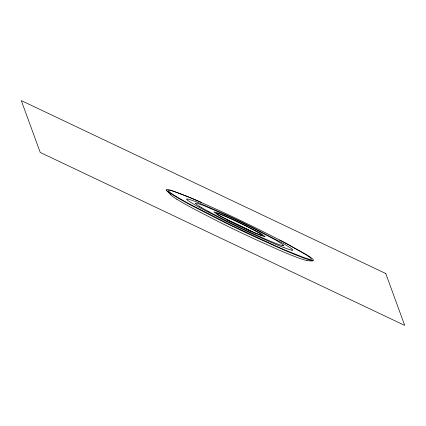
<?xml version="1.0" encoding="UTF-8"?>
<svg xmlns="http://www.w3.org/2000/svg" width="426" height="426" viewBox="0 0 426 426"><rect width="100%" height="100%" fill="white"/><g stroke="black" fill="none" stroke-linecap="round" stroke-linejoin="round"><path stroke-width="0.64" d="M283.455 245.733L283.647 245.296L282.571 244.338L276.091 240.28L251.031 227.127A66.733 4.888 25.7 0 0 229.193 216.658L203.852 205.62L197.025 203.282L195.752 203.111L195.672 203.596M292.332 250.168L292.678 249.705L291.459 248.576L283.689 243.693L253.417 227.793A80.322 5.884 25.7 0 0 227.063 215.157L196.514 201.871L188.356 199.096L186.892 198.931L186.918 199.565M307.013 260.52L307.567 260.574C327.168 263.747 290.926 246.798 290.074 245.536A80.019 5.863 25.7 0 0 280.638 240.536L261.298 230.663A110.409 8.083 25.7 0 0 245.797 223.043L235.205 217.963A110.174 8.067 25.7 0 0 222.218 211.882L200.353 202.036A79.902 5.852 25.7 0 0 191.514 198.228L189.437 197.355M312.977 260.701L312.375 260.643M312.418 260.648L312.46 260.653A49.459 3.621 25.7 0 1 303.663 257.97M264.253 236.51L265.1 236.494L260.174 233.166L246.579 226.041M303.701 257.991L295.884 254.956A76.637 5.613 25.7 0 1 286.075 250.877L255.951 237.388A111.585 8.174 25.7 0 1 219.784 219.997L190.843 205.103A72.154 5.282 25.7 0 1 179.687 198.942L173.062 195.033A47.398 3.472 25.7 0 1 166.55 190.401M284.004 247.634L279.557 245.877A57.148 4.185 25.7 0 1 269.418 241.601L249.492 232.591A80.977 5.932 25.7 0 1 225.956 221.259L201.573 208.649A49.874 3.653 25.7 0 1 194.852 204.874L191.439 202.835A33.164 2.428 25.7 0 1 186.801 199.437M185.092 195.609C154.43 183.366 173.036 195.199 186.141 202.164A73.315 5.368 25.7 0 0 192.919 205.849L232.58 225.956L275.798 246.058A83.602 6.124 25.7 0 0 284.967 250.041L304.185 257.698L309.164 259.226L311.582 259.386L310.389 257.757L306.656 255.121L289.105 245.035A77.074 5.644 25.7 0 0 279.6 239.992M259.604 234.886L259.184 234.715A28.324 2.077 25.7 0 1 250.712 231.084L244.833 228.384A35.347 2.588 25.7 0 1 231.536 221.962L227.878 220.141M186.918 196.349L171.737 190.55A45.96 3.365 25.7 0 0 166.949 189.389L166.177 189.767A41.269 3.025 25.7 0 0 166.598 190.422L170.576 194.746M185.47 195.72L188.809 197.121M221.158 214.305L215.891 212.292L213.916 211.978L218.24 214.97L229.619 220.993M187.419 196.519L194.868 199.666A77.867 5.703 25.7 0 1 201.391 202.488M226.291 219.278L234.444 222.942A32.557 2.386 25.7 0 1 241.851 226.472A29.133 2.135 25.7 0 1 251.915 231.579M245.839 228.847L251.585 231.435A25.714 1.885 25.7 0 0 255.744 233.214L261.846 235.461A13.653 1.001 25.7 0 0 262.602 235.519L259.12 232.974L247.644 226.872A34.74 2.545 25.7 0 0 231.877 219.305C230.961 218.751 207.308 208.325 220.231 215.977A20.874 1.528 25.7 0 0 222.148 217.058L227.777 220.05M245.648 228.778L243.028 227.559A42.312 3.099 25.7 0 1 237.804 225.066L229.758 221.099M208.964 211.775L227.665 221.424A67.414 4.936 25.7 0 0 249.114 231.739L263.811 238.379A47.898 3.509 25.7 0 0 273.039 242.272L276.128 243.496A30.603 2.242 25.7 0 0 282.369 245.6M201.525 207.595L199.251 206.221M176.747 199.192L182.104 202.398A68.708 5.032 25.7 0 0 193.457 208.724L220.45 222.67A99.402 7.279 25.7 0 0 254.114 238.864L279.685 250.334A71.909 5.266 25.7 0 0 292.438 255.627L297.955 257.746A50.199 3.674 25.7 0 0 307.055 260.547M176.769 199.203A48.548 3.557 25.7 0 1 170.549 194.735M264.301 236.536A18.643 1.363 25.7 0 1 259.567 234.864M221.153 214.299A31.694 2.322 25.7 0 1 228.964 217.691L234.79 220.359A39.309 2.881 25.7 0 1 246.579 226.041M292.454 250.153A31.167 2.284 25.7 0 1 291.464 250.073M291.517 250.099A36.428 2.668 25.7 0 1 283.966 247.612M199.267 206.227A27.296 1.997 25.7 0 1 195.582 203.479M283.556 245.711A25.842 1.89 25.7 0 1 282.332 245.578M208.974 211.781A40.965 2.998 25.7 0 1 201.514 207.59M385.77 273.54L21.3 100.6L40.23 152.46L404.7 325.4L385.77 273.54"/></g></svg>
